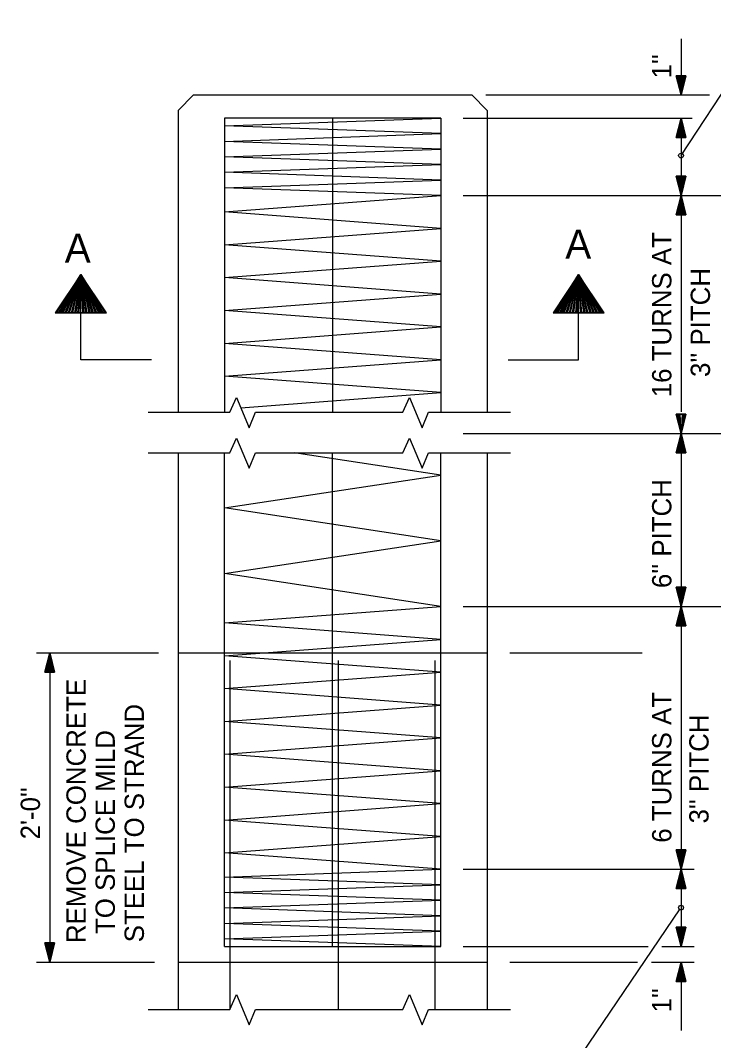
# Model space of a CAD drawing. Extents: x 0 to 22, y 0 to 16.3.
# Drawn here: x 4.082 to 7.072, y 9.618 to 14.017 of the extents above; entities that cross this region are included whole.
import ezdxf

# ---------------------------------------------------------------- set-up
doc = ezdxf.new("R2010")
doc.units = 0
for name, color, linetype in [('Dimension Lines', 7, 'Continuous'), ('Rebar Lines', 7, 'Continuous'), ('sub prestressed concrete pile lines', 7, 'Continuous'), ('Text', 7, 'Continuous')]:
    doc.layers.add(name, color=color, linetype=linetype)

msp = doc.modelspace()

# ---------------------------------------------------------------- linework, layer by layer
at = {"layer": 'Dimension Lines'}
for p, q in [((6.9313, 13.4345), (7.3138, 14.0173)), ((6.9313, 13.9372), (6.9313, 13.6957)), ((6.0894, 13.6957), (7.054, 13.6957)), ((6.0894, 13.6957), (7.0465, 13.6957)), ((5.9918, 13.5957), (6.8415, 13.5957)), ((5.9918, 13.5957), (6.9799, 13.5957)), ((6.9313, 13.5957), (6.9313, 13.2623)), ((5.9918, 13.2623), (7.8709, 13.2623)), ((6.9313, 13.2623), (6.9313, 12.329)), ((5.9918, 12.2359), (7.8709, 12.2359)), ((6.9313, 12.2359), (6.9313, 11.4901)), ((5.9918, 11.4901), (7.8709, 11.4901)), ((6.9313, 11.4901), (6.9313, 10.3568)), ((4.1503, 11.2905), (4.6777, 11.2905)), ((4.2078, 11.2905), (4.2078, 9.9568)), ((6.1928, 11.2905), (6.763, 11.2905)), ((5.9918, 10.3568), (6.9883, 10.3568)), ((6.9313, 10.3568), (6.9313, 10.0234)), ((6.9258, 10.1858), (6.3987, 9.4093)), ((5.9918, 10.0234), (6.7888, 10.0234)), ((6.8485, 10.0234), (6.9883, 10.0234)), ((4.1503, 9.9568), (4.6604, 9.9568)), ((6.1928, 9.9568), (6.7428, 9.9568)), ((6.8037, 9.9568), (6.9883, 9.9568)), ((6.9313, 9.9568), (6.9313, 9.6621))]:
    msp.add_line(p, q, dxfattribs=at)
for points in [[(6.9313, 13.779), (6.9355, 13.779), (6.9313, 13.6957), (6.9397, 13.779), (6.9438, 13.779), (6.9313, 13.6957), (6.948, 13.779), (6.9522, 13.779), (6.9313, 13.6957), (6.9105, 13.779), (6.9147, 13.779), (6.9313, 13.6957), (6.9188, 13.779), (6.923, 13.779), (6.9313, 13.6957), (6.9272, 13.779), (6.9522, 13.779), (6.9105, 13.779), (6.9313, 13.6957), (6.9522, 13.779)], [(6.9313, 13.5123), (6.9272, 13.5123), (6.9313, 13.5957), (6.923, 13.5123), (6.9188, 13.5123), (6.9313, 13.5957), (6.9147, 13.5123), (6.9105, 13.5123), (6.9313, 13.5957), (6.9522, 13.5123), (6.948, 13.5123), (6.9313, 13.5957), (6.9438, 13.5123), (6.9397, 13.5123), (6.9313, 13.5957), (6.9355, 13.5123), (6.9105, 13.5123), (6.9522, 13.5123), (6.9313, 13.5957), (6.9105, 13.5123)], [(6.9313, 13.3457), (6.9355, 13.3457), (6.9313, 13.2623), (6.9397, 13.3457), (6.9438, 13.3457), (6.9313, 13.2623), (6.948, 13.3457), (6.9522, 13.3457), (6.9313, 13.2623), (6.9105, 13.3457), (6.9147, 13.3457), (6.9313, 13.2623), (6.9188, 13.3457), (6.923, 13.3457), (6.9313, 13.2623), (6.9272, 13.3457), (6.9522, 13.3457), (6.9105, 13.3457), (6.9313, 13.2623), (6.9522, 13.3457)], [(6.9313, 13.179), (6.9272, 13.179), (6.9313, 13.2623), (6.923, 13.179), (6.9188, 13.179), (6.9313, 13.2623), (6.9147, 13.179), (6.9105, 13.179), (6.9313, 13.2623), (6.9522, 13.179), (6.948, 13.179), (6.9313, 13.2623), (6.9438, 13.179), (6.9397, 13.179), (6.9313, 13.2623), (6.9355, 13.179), (6.9105, 13.179), (6.9522, 13.179), (6.9313, 13.2623), (6.9105, 13.179)], [(4.4524, 12.7563), (4.3422, 12.9216), (4.4456, 12.7563), (4.4388, 12.7563), (4.3422, 12.9216), (4.4318, 12.7563), (4.425, 12.7563), (4.3422, 12.9216), (4.418, 12.7563), (4.4112, 12.7563), (4.3422, 12.9216), (4.4042, 12.7563), (4.3974, 12.7563), (4.3422, 12.9216), (4.3904, 12.7563), (4.3836, 12.7563), (4.3422, 12.9216), (4.3766, 12.7563), (4.3698, 12.7563), (4.3422, 12.9216), (4.3628, 12.7563), (4.356, 12.7563), (4.3422, 12.9216), (4.3491, 12.7563), (4.3353, 12.7563), (4.3422, 12.9216), (4.3284, 12.7563), (4.3215, 12.7563), (4.3422, 12.9216), (4.3146, 12.7563), (4.3077, 12.7563), (4.3422, 12.9216), (4.3008, 12.7563), (4.2939, 12.7563), (4.3422, 12.9216), (4.287, 12.7563), (4.2801, 12.7563), (4.3422, 12.9216), (4.2732, 12.7563), (4.2663, 12.7563), (4.3422, 12.9216), (4.2594, 12.7563), (4.2525, 12.7563), (4.3422, 12.9216), (4.2456, 12.7563), (4.2387, 12.7563), (4.3422, 12.9216), (4.232, 12.7563), (4.4524, 12.7563), (4.3422, 12.9216), (4.4456, 12.7563)], [(4.6467, 12.5539), (4.3422, 12.5539), (4.3422, 12.9216)], [(6.1851, 12.5539), (6.4896, 12.5539), (6.4896, 12.9216)], [(6.5998, 12.7563), (6.4896, 12.9216), (6.593, 12.7563), (6.5862, 12.7563), (6.4896, 12.9216), (6.5792, 12.7563), (6.5724, 12.7563), (6.4896, 12.9216), (6.5654, 12.7563), (6.5586, 12.7563), (6.4896, 12.9216), (6.5516, 12.7563), (6.5448, 12.7563), (6.4896, 12.9216), (6.5379, 12.7563), (6.531, 12.7563), (6.4896, 12.9216), (6.5241, 12.7563), (6.5172, 12.7563), (6.4896, 12.9216), (6.5103, 12.7563), (6.5034, 12.7563), (6.4896, 12.9216), (6.4965, 12.7563), (6.4827, 12.7563), (6.4896, 12.9216), (6.4758, 12.7563), (6.4689, 12.7563), (6.4896, 12.9216), (6.462, 12.7563), (6.4551, 12.7563), (6.4896, 12.9216), (6.4482, 12.7563), (6.4413, 12.7563), (6.4896, 12.9216), (6.4344, 12.7563), (6.4276, 12.7563), (6.4896, 12.9216), (6.4206, 12.7563), (6.4138, 12.7563), (6.4896, 12.9216), (6.4068, 12.7563), (6.4, 12.7563), (6.4896, 12.9216), (6.393, 12.7563), (6.3862, 12.7563), (6.4896, 12.9216), (6.3794, 12.7563), (6.5998, 12.7563), (6.4896, 12.9216), (6.593, 12.7563)], [(6.9313, 12.3192), (6.9355, 12.3192), (6.9313, 12.2359), (6.9397, 12.3192), (6.9438, 12.3192), (6.9313, 12.2359), (6.948, 12.3192), (6.9522, 12.3192), (6.9313, 12.2359), (6.9105, 12.3192), (6.9147, 12.3192), (6.9313, 12.2359), (6.9188, 12.3192), (6.923, 12.3192), (6.9313, 12.2359), (6.9272, 12.3192), (6.9522, 12.3192), (6.9105, 12.3192), (6.9313, 12.2359), (6.9522, 12.3192)], [(6.9313, 12.1525), (6.9272, 12.1525), (6.9313, 12.2359), (6.923, 12.1525), (6.9188, 12.1525), (6.9313, 12.2359), (6.9147, 12.1525), (6.9105, 12.1525), (6.9313, 12.2359), (6.9522, 12.1525), (6.948, 12.1525), (6.9313, 12.2359), (6.9438, 12.1525), (6.9397, 12.1525), (6.9313, 12.2359), (6.9355, 12.1525), (6.9105, 12.1525), (6.9522, 12.1525), (6.9313, 12.2359), (6.9105, 12.1525)], [(6.9313, 11.5734), (6.9355, 11.5734), (6.9313, 11.4901), (6.9397, 11.5734), (6.9438, 11.5734), (6.9313, 11.4901), (6.948, 11.5734), (6.9522, 11.5734), (6.9313, 11.4901), (6.9105, 11.5734), (6.9147, 11.5734), (6.9313, 11.4901), (6.9188, 11.5734), (6.923, 11.5734), (6.9313, 11.4901), (6.9272, 11.5734), (6.9522, 11.5734), (6.9105, 11.5734), (6.9313, 11.4901), (6.9522, 11.5734)], [(6.9313, 11.4068), (6.9272, 11.4068), (6.9313, 11.4901), (6.923, 11.4068), (6.9188, 11.4068), (6.9313, 11.4901), (6.9147, 11.4068), (6.9105, 11.4068), (6.9313, 11.4901), (6.9522, 11.4068), (6.948, 11.4068), (6.9313, 11.4901), (6.9438, 11.4068), (6.9397, 11.4068), (6.9313, 11.4901), (6.9355, 11.4068), (6.9105, 11.4068), (6.9522, 11.4068), (6.9313, 11.4901), (6.9105, 11.4068)], [(4.2078, 11.2072), (4.2036, 11.2072), (4.2078, 11.2905), (4.1994, 11.2072), (4.1953, 11.2072), (4.2078, 11.2905), (4.1911, 11.2072), (4.1869, 11.2072), (4.2078, 11.2905), (4.2286, 11.2072), (4.2244, 11.2072), (4.2078, 11.2905), (4.2203, 11.2072), (4.2161, 11.2072), (4.2078, 11.2905), (4.2119, 11.2072), (4.1869, 11.2072), (4.2286, 11.2072), (4.2078, 11.2905), (4.1869, 11.2072)], [(6.9313, 10.4401), (6.9355, 10.4401), (6.9313, 10.3568), (6.9397, 10.4401), (6.9438, 10.4401), (6.9313, 10.3568), (6.948, 10.4401), (6.9522, 10.4401), (6.9313, 10.3568), (6.9105, 10.4401), (6.9147, 10.4401), (6.9313, 10.3568), (6.9188, 10.4401), (6.923, 10.4401), (6.9313, 10.3568), (6.9272, 10.4401), (6.9522, 10.4401), (6.9105, 10.4401), (6.9313, 10.3568), (6.9522, 10.4401)], [(6.9313, 10.2734), (6.9272, 10.2734), (6.9313, 10.3568), (6.923, 10.2734), (6.9188, 10.2734), (6.9313, 10.3568), (6.9147, 10.2734), (6.9105, 10.2734), (6.9313, 10.3568), (6.9522, 10.2734), (6.948, 10.2734), (6.9313, 10.3568), (6.9438, 10.2734), (6.9397, 10.2734), (6.9313, 10.3568), (6.9355, 10.2734), (6.9105, 10.2734), (6.9522, 10.2734), (6.9313, 10.3568), (6.9105, 10.2734)], [(6.9313, 10.1068), (6.9355, 10.1068), (6.9313, 10.0234), (6.9397, 10.1068), (6.9438, 10.1068), (6.9313, 10.0234), (6.948, 10.1068), (6.9522, 10.1068), (6.9313, 10.0234), (6.9105, 10.1068), (6.9147, 10.1068), (6.9313, 10.0234), (6.9188, 10.1068), (6.923, 10.1068), (6.9313, 10.0234), (6.9272, 10.1068), (6.9522, 10.1068), (6.9105, 10.1068), (6.9313, 10.0234), (6.9522, 10.1068)], [(4.2078, 10.0401), (4.2119, 10.0401), (4.2078, 9.9568), (4.2161, 10.0401), (4.2203, 10.0401), (4.2078, 9.9568), (4.2244, 10.0401), (4.2286, 10.0401), (4.2078, 9.9568), (4.1869, 10.0401), (4.1911, 10.0401), (4.2078, 9.9568), (4.1953, 10.0401), (4.1994, 10.0401), (4.2078, 9.9568), (4.2036, 10.0401), (4.2286, 10.0401), (4.1869, 10.0401), (4.2078, 9.9568), (4.2286, 10.0401)], [(6.9313, 9.8734), (6.9272, 9.8734), (6.9313, 9.9568), (6.923, 9.8734), (6.9188, 9.8734), (6.9313, 9.9568), (6.9147, 9.8734), (6.9105, 9.8734), (6.9313, 9.9568), (6.9522, 9.8734), (6.948, 9.8734), (6.9313, 9.9568), (6.9438, 9.8734), (6.9397, 9.8734), (6.9313, 9.9568), (6.9355, 9.8734), (6.9105, 9.8734), (6.9522, 9.8734), (6.9313, 9.9568), (6.9105, 9.8734)]]:
    msp.add_lwpolyline(points, dxfattribs=at)
for centre in [(6.9313, 13.4345), (6.9313, 10.1915)]:
    msp.add_circle(centre, 0.0103, dxfattribs=at)
at = {"layer": 'Rebar Lines'}
for p, q in [((4.9619, 13.5957), (4.9619, 12.3278)), ((5.4285, 13.5957), (5.4285, 12.3278)), ((5.8952, 13.5957), (5.8952, 12.3278)), ((4.9619, 10.0234), (4.9619, 12.1529)), ((5.4285, 10.0234), (5.4285, 12.1529)), ((5.8952, 10.0234), (5.8952, 12.1529)), ((4.9869, 9.7529), (4.9869, 11.2572)), ((5.4535, 9.7529), (5.4535, 11.2572)), ((5.8702, 9.7529), (5.8702, 11.2572))]:
    msp.add_line(p, q, dxfattribs=at)
for points in [[(5.8952, 13.2623), (5.8952, 13.2623), (4.9619, 13.2957), (5.8952, 13.329), (4.9619, 13.3623), (5.8952, 13.3957), (4.9619, 13.429), (5.8952, 13.4623), (4.9619, 13.4957), (5.8952, 13.529), (4.9619, 13.5623), (5.8952, 13.5957), (4.9619, 13.5957)], [(5.032, 12.3468), (5.8952, 12.4123), (4.9619, 12.4832), (5.8952, 12.554), (4.9619, 12.6248), (5.8952, 12.6957), (4.9619, 12.7665), (5.8952, 12.8373), (4.9619, 12.9082), (5.8952, 12.979), (4.9619, 13.0498), (5.8952, 13.1207), (4.9619, 13.1915), (5.8952, 13.2623)], [(5.8952, 11.4901), (4.9619, 11.6318), (5.8952, 11.7734), (4.9619, 11.9151), (5.8952, 12.0568), (5.2622, 12.1529)], [(5.8952, 10.3568), (4.9619, 10.4276), (5.8952, 10.4984), (4.9619, 10.5693), (5.8952, 10.6401), (4.9619, 10.7109), (5.8952, 10.7818), (4.9619, 10.8526), (5.8952, 10.9234), (4.9619, 10.9943), (5.8952, 11.0651), (4.9619, 11.1359), (5.8952, 11.2068), (4.9619, 11.2776), (5.8952, 11.3484), (4.9619, 11.4193), (5.8952, 11.4901)], [(4.9619, 10.0234), (5.8952, 10.0234), (4.9619, 10.0568), (5.8952, 10.0901), (4.9619, 10.1234), (5.8952, 10.1568), (4.9619, 10.1901), (5.8952, 10.2234), (4.9619, 10.2568), (5.8952, 10.2901), (4.9619, 10.3234), (5.8952, 10.3568), (5.8952, 10.3568)]]:
    msp.add_lwpolyline(points, dxfattribs=at)
at = {"layer": 'sub prestressed concrete pile lines'}
for p, q in [((4.7619, 13.629), (4.8285, 13.6957)), ((4.8285, 13.6957), (6.0285, 13.6957)), ((6.0285, 13.6957), (6.0952, 13.629)), ((4.7619, 13.629), (4.7619, 12.3278)), ((6.0952, 13.629), (6.0952, 12.3278)), ((4.632, 12.3278), (4.9384, 12.3278)), ((5.142, 12.3278), (5.6852, 12.3278)), ((5.8888, 12.3278), (6.1952, 12.3278)), ((4.632, 12.1529), (4.9384, 12.1529)), ((4.7619, 12.1529), (4.7619, 9.7529)), ((5.142, 12.1529), (5.6852, 12.1529)), ((5.8888, 12.1529), (6.1952, 12.1529)), ((6.0952, 12.1529), (6.0952, 9.7529)), ((4.7619, 11.2905), (6.0952, 11.2905)), ((4.7619, 9.9568), (6.0952, 9.9568)), ((4.632, 9.7529), (4.9384, 9.7529)), ((5.142, 9.7529), (5.6852, 9.7529)), ((5.8888, 9.7529), (6.1952, 9.7529))]:
    msp.add_line(p, q, dxfattribs=at)
for points in [[(4.9384, 12.3278), (4.9843, 12.3278), (5.0134, 12.3914), (5.0679, 12.2611), (5.0954, 12.3278), (5.142, 12.3278)], [(5.6852, 12.3278), (5.731, 12.3278), (5.7602, 12.3914), (5.8147, 12.2611), (5.8422, 12.3278), (5.8888, 12.3278)], [(4.9384, 12.1529), (4.9843, 12.1529), (5.0134, 12.2165), (5.0679, 12.0862), (5.0954, 12.1529), (5.142, 12.1529)], [(5.6852, 12.1529), (5.731, 12.1529), (5.7602, 12.2165), (5.8147, 12.0862), (5.8422, 12.1529), (5.8888, 12.1529)], [(4.9384, 9.7529), (4.9843, 9.7529), (5.0134, 9.8165), (5.0679, 9.6862), (5.0954, 9.7529), (5.142, 9.7529)], [(5.6852, 9.7529), (5.731, 9.7529), (5.7602, 9.8165), (5.8147, 9.6862), (5.8422, 9.7529), (5.8888, 9.7529)]]:
    msp.add_lwpolyline(points, dxfattribs=at)

# ---------------------------------------------------------------- texts
at = {"layer": 'Text'}
for s, height, p in [("1''", 0.08333, (6.8897, 13.7671)), ('16 TURNS AT', 0.083333, (6.8897, 12.3924)), ("3'' PITCH", 0.08333, (7.0563, 12.4798)), ("6'' PITCH", 0.08333, (6.8897, 11.5695)), ('REMOVE CONCRETE', 0.083333, (4.3634, 10.0388)), ('6 TURNS AT', 0.08333, (6.8897, 10.4715)), ('STEEL TO STRAND', 0.083333, (4.6144, 10.0421)), ("3'' PITCH", 0.08333, (7.0501, 10.5545)), ('TO SPLICE MILD', 0.083333, (4.4889, 10.0778)), ("2'-0''", 0.08333, (4.1661, 10.486)), ("1''", 0.08333, (6.8897, 9.7397))]:
    msp.add_text(s, height=height, rotation=90, dxfattribs=at).set_placement(p)
for p in [(6.4322, 12.9905), (4.2732, 12.9733)]:
    msp.add_text('A', height=0.125, dxfattribs=at).set_placement(p)

doc.saveas('drawing.dxf')
